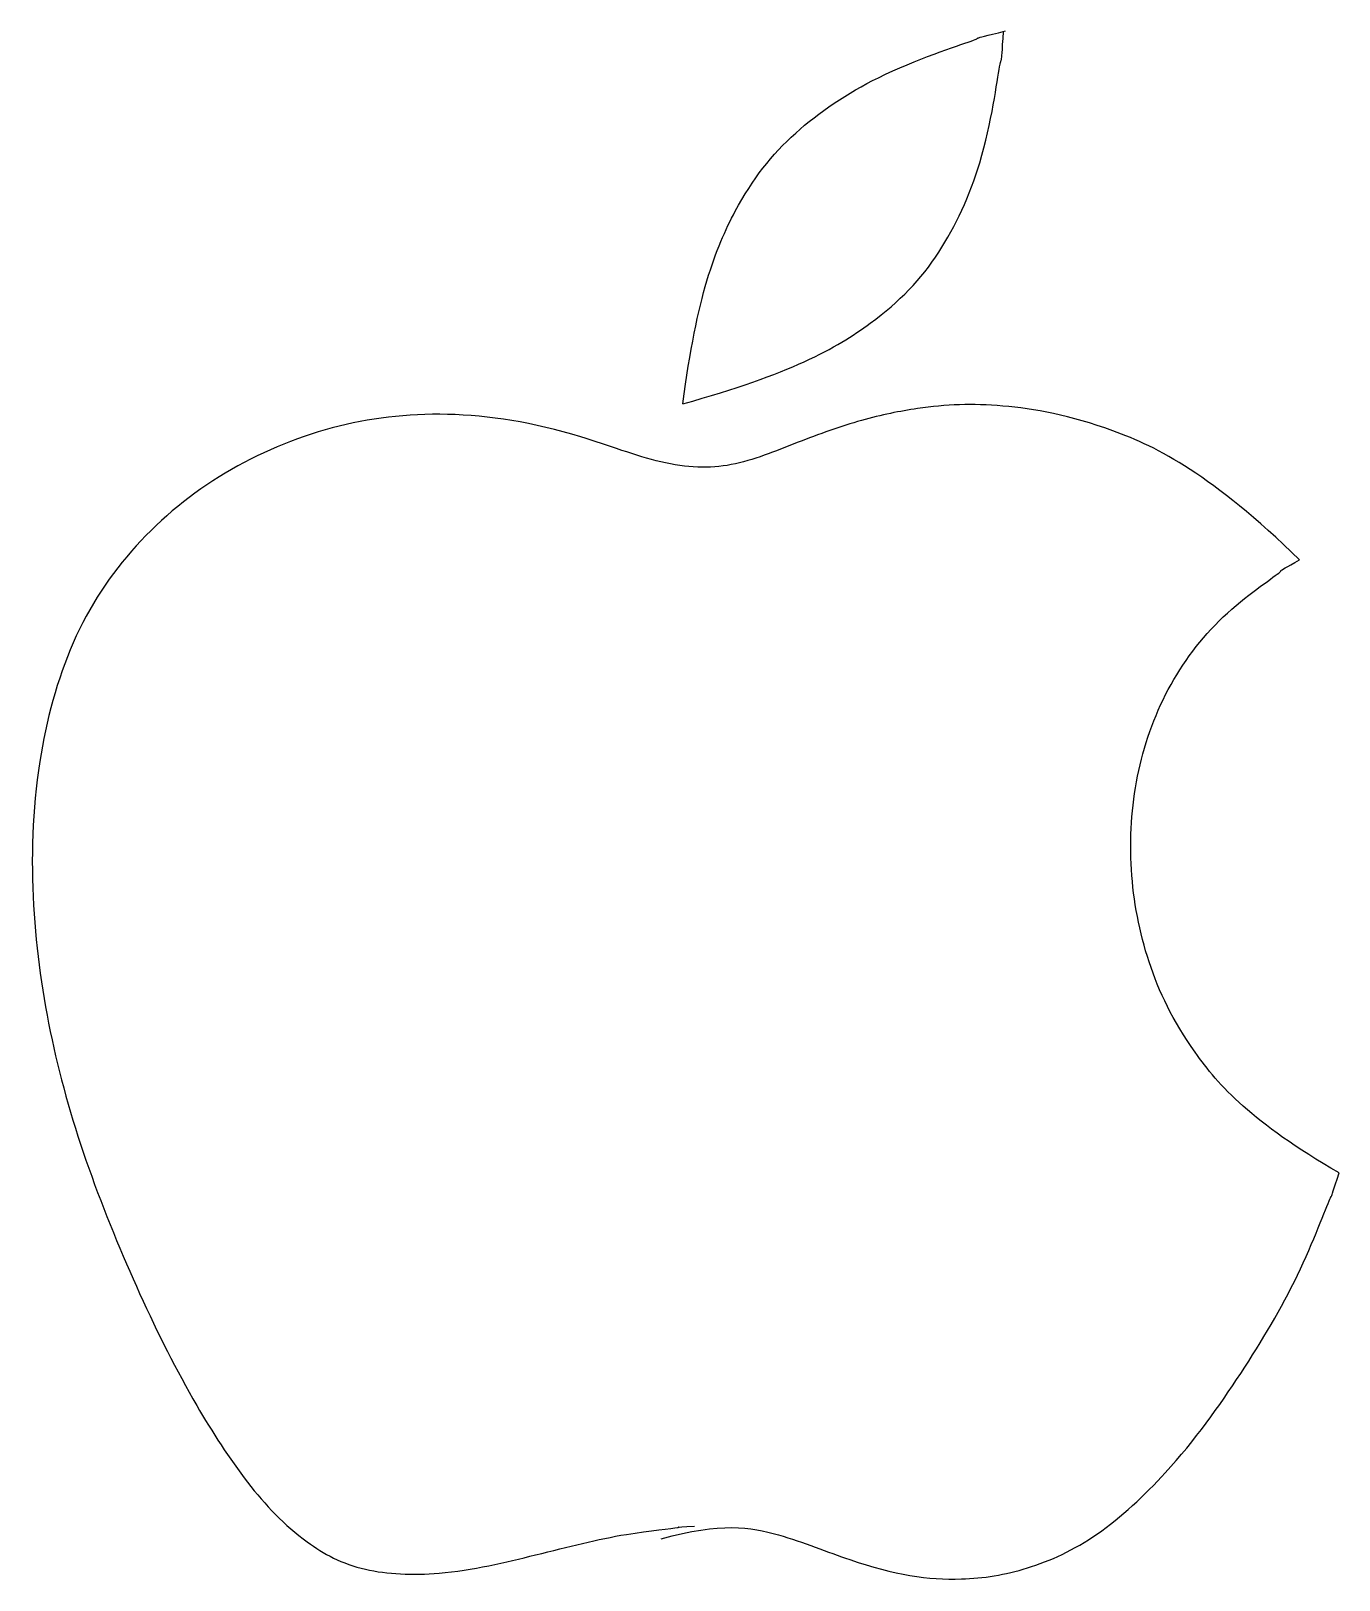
# Model space of a CAD drawing. Header units: millimetres. Extents: x -20.2 to 21.7, y 4.6 to 54.2.
import ezdxf

# ---------------------------------------------------------------- set-up
doc = ezdxf.new("R2010")
doc.units = ezdxf.units.MM

msp = doc.modelspace()

# ---------------------------------------------------------------- linework, layer by layer
at = {"color": 7, "linetype": 'Continuous'}
for points, knots in [([(0.69, 42.294), (1.144, 45.759), (2.275, 48.657), (4.084, 50.988), (7.085, 53.007), (11.028, 54.24), (9.683, 53.909), (11.028, 54.24)], [0, 0, 0, 0, 0.201928, 0.381702, 0.552212, 0.761285, 1, 1, 1, 1]), ([(0.69, 42.294), (4.145, 43.255), (6.894, 44.797), (8.938, 46.92), (10.441, 50.17), (10.963, 54.228), (10.877, 52.858), (10.963, 54.228)], [0, 0, 0, 0, 0.206603, 0.388218, 0.558026, 0.764299, 1, 1, 1, 1]), ([(20.447, 37.297), (17.62, 40.038), (14.347, 41.704), (10.807, 42.344), (8.628, 42.255), (6.456, 41.826), (4.328, 41.065), (2.259, 40.192), (0.165, 40.255), (-3.309, 41.579), (-6.903, 42.145), (-10.61, 41.679), (-14.071, 40.224), (-16.951, 37.87), (-18.985, 34.814), (-20.124, 30.563), (-20.22, 26.177), (-19.623, 21.954), (-18.415, 17.793), (-16.652, 13.56), (-15.115, 10.504), (-13.297, 7.662), (-11.625, 5.906), (-9.703, 4.839), (-6.873, 4.725), (-3.774, 5.475), (-1.306, 6.113), (1.065, 6.342), (0.27, 6.295), (1.065, 6.342)], [0, 0, 0, 0, 0.044349, 0.085714, 0.126238, 0.150797, 0.17574, 0.201191, 0.226482, 0.250087, 0.291961, 0.332945, 0.375024, 0.417308, 0.459207, 0.500552, 0.550122, 0.599546, 0.647586, 0.696383, 0.748038, 0.78656, 0.824566, 0.851873, 0.876636, 0.90854, 0.944448, 0.973162, 1, 1, 1, 1]), ([(21.71, 17.656), (18.911, 19.28), (16.839, 21.589), (15.509, 24.358), (14.933, 27.366), (15.126, 30.387), (16.1, 33.198), (17.869, 35.576), (20.447, 37.297), (19.537, 36.784), (20.447, 37.297)], [0, 0, 0, 0, 0.1318855, 0.2582924, 0.3835131, 0.5082932, 0.6316632, 0.7529167, 0.8737007, 1, 1, 1, 1]), ([(0, 5.94), (1.928, 6.463), (3.652, 6.2), (6.932, 4.858), (9.297, 4.508), (11.728, 4.897), (13.972, 5.916), (16.575, 8.35), (18.643, 11.278), (20.475, 14.33), (21.71, 17.656), (21.348, 16.524), (21.71, 17.656)], [0, 0, 0, 0, 0.069213, 0.129677, 0.252462, 0.335319, 0.420612, 0.506016, 0.629504, 0.753711, 0.877069, 1, 1, 1, 1])]:
    msp.add_open_spline(points, degree=3, knots=knots, dxfattribs=at)

doc.saveas('drawing.dxf')
